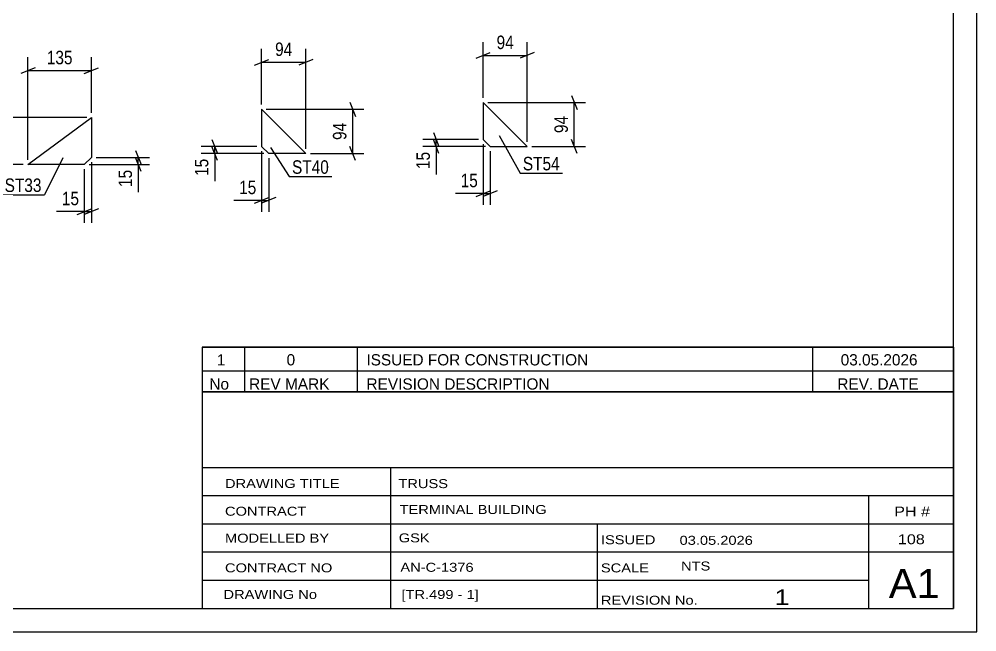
# Model space of a CAD drawing. Header units: millimetres. Extents: x 0 to 420, y 0 to 297.
# Drawn here: x 216 to 420, y 0 to 130.4 of the extents above; entities that cross this region are included whole.
import ezdxf

# ---------------------------------------------------------------- set-up
doc = ezdxf.new("R2010")
doc.units = ezdxf.units.MM
doc.styles.add('Arial Narrow', font='ARIALN.TTF', dxfattribs={"height": 0.2})

# ---------------------------------------------------------------- blocks, each defined once
blk = doc.blocks.new('Unknown-814761063-12353')
at = {"color": 7, "linetype": 'Continuous'}
for p, q in [((255, 60.55), (415, 60.55)), ((415, 60.55), (255, 60.55)), ((255, 60.55), (255, 55.55)), ((264, 60.55), (264, 55.55)), ((288, 60.55), (288, 55.55)), ((385, 60.55), (385, 55.55)), ((415, 60.55), (415, 55.55)), ((255, 55.55), (415, 55.55)), ((255, 55.55), (255, 51.05)), ((255, 55.55), (415, 55.55)), ((264, 55.55), (264, 51.05)), ((288, 55.55), (288, 51.05)), ((385, 55.55), (385, 51.05)), ((415, 55.55), (415, 51.05)), ((415, 51.05), (255, 51.05))]:
    blk.add_line(p, q, dxfattribs=at)
at = {"color": 7, "linetype": 'Continuous', "style": 'Arial Narrow'}
for s, height, width, p in [('1', 2.39, 1.196471, (258.16, 56.7)), ('0', 2.39, 1.196471, (273, 56.7)), ('ISSUED FOR CONSTRUCTION', 2.3861, 1.196471, (290, 56.7)), ('03.05.2026', 2.386, 1.196471, (391, 56.7)), ('No', 2.386, 1.2, (256.54, 51.55)), ('REV MARK', 2.386, 1.2, (265, 51.55)), ('REVISION DESCRIPTION', 2.3861, 1.2, (290, 51.55)), ('REV. DATE', 2.386, 1.2, (390.28, 51.55))]:
    blk.add_text(s, height=height, dxfattribs=dict(at, width=width)).set_placement(p)
blk = doc.blocks.new('Unknown-814761063-1133')
at = {"color": 5, "linetype": 'Continuous'}
for p, q in [((420, 0), (420, 297)), ((415, 5), (415, 292)), ((5, 5), (415, 5)), ((0, 0), (420, 0))]:
    blk.add_line(p, q, dxfattribs=at)
blk = doc.blocks.new('Unknown-814761063-12352')
at = {"color": 7, "linetype": 'Continuous'}
for p, q in [((255, 51.05), (255, 5)), ((255, 51.05), (415, 51.05)), ((415, 51), (415, 5)), ((255, 35), (415, 35)), ((295.14, 35), (295.14, 5)), ((255, 29), (415, 29)), ((397, 5.05), (397, 29.05)), ((255, 23), (415, 23)), ((339.14, 23), (339.14, 5)), ((255, 17), (415, 17)), ((255, 11), (397, 11)), ((255, 5), (415, 5))]:
    blk.add_line(p, q, dxfattribs=at)
at = {"color": 7, "style": 'Arial Narrow'}
for s, height, width, p in [('DRAWING TITLE', 1.9089, 1.425378, (259.88, 30.61)), ('TRUSS', 1.909, 1.425378, (296.81, 30.59)), ('CONTRACT', 1.909, 1.425378, (259.88, 24.71)), ('TERMINAL BUILDING', 1.9089, 1.425378, (297.06, 25.07)), ('MODELLED BY', 1.9089, 1.425378, (259.88, 18.98)), ('GSK', 1.909, 1.425378, (296.88, 19.04)), ('ISSUED', 1.909, 1.425378, (339.94, 18.64)), ('03.05.2026', 1.909, 1.425378, (356.69, 18.52)), ('CONTRACT NO', 1.9089, 1.425378, (259.88, 12.66)), ('AN-C-1376', 1.909, 1.425378, (297.23, 12.78)), ('SCALE', 1.909, 1.425378, (339.94, 12.65)), ('A1', 6.204, 1.25, (401.24, 7.2)), ('DRAWING No', 1.909, 1.425378, (259.56, 7)), ('[TR.499 - 1]', 1.9089, 1.425378, (297.46, 6.99)), ('1', 3.34, 1.5, (376.91, 5.68)), ('REVISION No.', 1.9089, 1.425378, (339.94, 5.77))]:
    blk.add_text(s, height=height, dxfattribs=dict(at, width=width)).set_placement(p)
at = {"color": 7, "linetype": 'Continuous', "style": 'Arial Narrow'}
for s, height, width, p in [('PH #', 2.1, 1.42538, (402.4, 24.55)), ('108', 2.1, 1.42538, (403.19, 18.65)), ('NTS', 1.909, 1.425378, (357, 13.05))]:
    blk.add_text(s, height=height, dxfattribs=dict(at, width=width)).set_placement(p)
blk = doc.blocks.new('Part-814761063-9948 - 9947')
at = {"color": 2, "linetype": 'Continuous'}
for p, q in [((217.92, 99.44), (231.42, 109.44)), ((231.42, 109.44), (231.42, 100.94)), ((231.42, 100.94), (229.92, 99.44)), ((229.92, 99.44), (217.92, 99.44))]:
    blk.add_line(p, q, dxfattribs=at)
blk = doc.blocks.new('Part-814761063-10139 - 10138')
at = {"color": 2, "linetype": 'Continuous'}
for p, q in [((267.68, 111.2), (277.08, 101.8)), ((267.68, 111.2), (267.68, 103.3)), ((267.68, 103.3), (269.18, 101.8)), ((277.08, 101.8), (269.18, 101.8))]:
    blk.add_line(p, q, dxfattribs=at)
blk = doc.blocks.new('Part-814761063-10205 - 10204')
at = {"color": 2, "linetype": 'Continuous'}
for p, q in [((324.25, 103.27), (314.85, 112.67)), ((314.85, 112.67), (314.85, 104.77)), ((314.85, 104.77), (316.35, 103.27)), ((316.35, 103.27), (324.25, 103.27))]:
    blk.add_line(p, q, dxfattribs=at)
blk = doc.blocks.new('StraightDimension-814761063-10334 - 9947')
at = {"color": 7, "linetype": 'Continuous'}
for p, q in [((217.92, 100.44), (217.92, 122.29)), ((231.42, 110.44), (231.42, 122.29)), ((219.42, 120.04), (216.42, 118.84)), ((217.92, 119.44), (231.42, 119.44)), ((229.92, 118.84), (232.92, 120.04))]:
    blk.add_line(p, q, dxfattribs=at)
at = {"color": 0}
blk.add_wipeout([(228.01, 120.19), (228.01, 124.39), (221.33, 124.39), (221.33, 120.19)], dxfattribs=at)
at = {"color": 3, "style": 'Arial Narrow'}
blk.add_text('135', height=2.863, dxfattribs=at).set_placement((221.93, 120.79))
blk = doc.blocks.new('StraightDimension-814761063-10326 - 9947')
at = {"color": 7, "linetype": 'Continuous'}
for p, q in [((207.32, 110.94), (208.52, 107.94)), ((230.42, 109.44), (205.07, 109.44)), ((207.92, 99.44), (207.92, 109.44)), ((208.52, 97.94), (207.32, 100.94)), ((216.92, 99.44), (205.07, 99.44))]:
    blk.add_line(p, q, dxfattribs=at)
at = {"color": 0}
blk.add_wipeout([(207.17, 107.78), (202.97, 107.78), (202.97, 101.1), (207.17, 101.1)], dxfattribs=at)
at = {"color": 3, "style": 'Arial Narrow'}
blk.add_text('100', height=2.863, rotation=90.0002, dxfattribs=at).set_placement((206.57, 101.7))
blk = doc.blocks.new('StraightDimension-814761063-10330 - 9947')
at = {"color": 7, "linetype": 'Continuous'}
for p, q in [((231.42, 99.94), (231.42, 87.04)), ((229.92, 98.44), (229.92, 87.04)), ((228.42, 88.84), (231.42, 90.04)), ((232.92, 90.04), (229.92, 88.84)), ((229.92, 89.44), (231.42, 89.44))]:
    blk.add_line(p, q, dxfattribs=at)
at = {"color": 0}
blk.add_wipeout([(229.39, 90.19), (229.39, 94.39), (224.54, 94.39), (224.54, 90.19)], dxfattribs=at)
at = {"color": 7, "linetype": 'Continuous'}
blk.add_line((229.92, 89.44), (224.01, 89.44), dxfattribs=at)
blk.add_line((229.92, 89.44), (224.01, 89.44), dxfattribs=at)
at = {"color": 3, "style": 'Arial Narrow'}
blk.add_text('15', height=2.863, dxfattribs=at).set_placement((225.14, 90.79))
blk = doc.blocks.new('StraightDimension-814761063-10322 - 9947')
at = {"color": 7, "linetype": 'Continuous'}
for p, q in [((240.82, 102.44), (242.02, 99.44)), ((232.42, 100.94), (243.82, 100.94)), ((242.02, 97.94), (240.82, 100.94)), ((241.42, 99.44), (241.42, 100.94)), ((230.92, 99.44), (243.82, 99.44))]:
    blk.add_line(p, q, dxfattribs=at)
at = {"color": 0}
blk.add_wipeout([(240.67, 98.92), (236.47, 98.92), (236.47, 94.06), (240.67, 94.06)], dxfattribs=at)
at = {"color": 7, "linetype": 'Continuous'}
blk.add_line((241.42, 99.44), (241.42, 93.54), dxfattribs=at)
blk.add_line((241.42, 99.44), (241.42, 93.54), dxfattribs=at)
at = {"color": 3, "style": 'Arial Narrow'}
blk.add_text('15', height=2.863, rotation=90.0002, dxfattribs=at).set_placement((240.07, 94.66))
blk = doc.blocks.new('StraightDimension-814761063-10486 - 10138')
at = {"color": 7, "linetype": 'Continuous'}
for p, q in [((257.08, 104.8), (258.28, 101.8)), ((266.68, 103.3), (254.83, 103.3)), ((258.28, 100.3), (257.08, 103.3)), ((257.68, 101.8), (257.68, 103.3)), ((268.18, 101.8), (254.83, 101.8))]:
    blk.add_line(p, q, dxfattribs=at)
at = {"color": 0}
blk.add_wipeout([(256.93, 101.27), (252.73, 101.27), (252.73, 96.42), (256.93, 96.42)], dxfattribs=at)
at = {"color": 7, "linetype": 'Continuous'}
blk.add_line((257.68, 101.8), (257.68, 95.89), dxfattribs=at)
blk.add_line((257.68, 101.8), (257.68, 95.89), dxfattribs=at)
at = {"color": 3, "style": 'Arial Narrow'}
blk.add_text('15', height=2.863, rotation=90.0002, dxfattribs=at).set_placement((256.33, 97.02))
blk = doc.blocks.new('StraightDimension-814761063-10478 - 10138')
at = {"color": 7, "linetype": 'Continuous'}
for p, q in [((267.68, 102.3), (267.68, 89.4)), ((269.18, 100.8), (269.18, 89.4)), ((266.18, 91.2), (269.18, 92.4)), ((270.68, 92.4), (267.68, 91.2)), ((267.68, 91.8), (269.18, 91.8))]:
    blk.add_line(p, q, dxfattribs=at)
at = {"color": 0}
blk.add_wipeout([(267.15, 92.55), (267.15, 96.75), (262.29, 96.75), (262.29, 92.55)], dxfattribs=at)
at = {"color": 7, "linetype": 'Continuous'}
blk.add_line((267.68, 91.8), (261.77, 91.8), dxfattribs=at)
blk.add_line((267.68, 91.8), (261.77, 91.8), dxfattribs=at)
at = {"color": 3, "style": 'Arial Narrow'}
blk.add_text('15', height=2.863, dxfattribs=at).set_placement((262.89, 93.15))
blk = doc.blocks.new('StraightDimension-814761063-10490 - 10138')
at = {"color": 7, "linetype": 'Continuous'}
for p, q in [((286.48, 112.7), (287.68, 109.7)), ((268.68, 111.2), (289.48, 111.2)), ((287.08, 101.8), (287.08, 111.2)), ((287.68, 100.3), (286.48, 103.3)), ((278.08, 101.8), (289.48, 101.8))]:
    blk.add_line(p, q, dxfattribs=at)
at = {"color": 0}
blk.add_wipeout([(286.33, 108.93), (282.13, 108.93), (282.13, 104.07), (286.33, 104.07)], dxfattribs=at)
at = {"color": 3, "style": 'Arial Narrow'}
blk.add_text('94', height=2.863, rotation=90.0002, dxfattribs=at).set_placement((285.73, 104.67))
blk = doc.blocks.new('StraightDimension-814761063-10482 - 10138')
at = {"color": 7, "linetype": 'Continuous'}
for p, q in [((267.68, 112.2), (267.68, 124.05)), ((277.08, 102.8), (277.08, 124.05)), ((266.18, 120.6), (269.18, 121.8)), ((267.68, 121.2), (277.08, 121.2)), ((278.58, 121.8), (275.58, 120.6))]:
    blk.add_line(p, q, dxfattribs=at)
at = {"color": 0}
blk.add_wipeout([(274.8, 121.95), (274.8, 126.15), (269.95, 126.15), (269.95, 121.95)], dxfattribs=at)
at = {"color": 3, "style": 'Arial Narrow'}
blk.add_text('94', height=2.863, dxfattribs=at).set_placement((270.55, 122.55))
blk = doc.blocks.new('StraightDimension-814761063-10578 - 10204')
at = {"color": 7, "linetype": 'Continuous'}
for p, q in [((304.25, 106.27), (305.45, 103.27)), ((313.85, 104.77), (302, 104.77)), ((305.45, 101.77), (304.25, 104.77)), ((304.85, 103.27), (304.85, 104.77)), ((315.35, 103.27), (302, 103.27))]:
    blk.add_line(p, q, dxfattribs=at)
at = {"color": 0}
blk.add_wipeout([(304.1, 102.74), (299.9, 102.74), (299.9, 97.89), (304.1, 97.89)], dxfattribs=at)
at = {"color": 7, "linetype": 'Continuous'}
blk.add_line((304.85, 103.27), (304.85, 97.36), dxfattribs=at)
blk.add_line((304.85, 103.27), (304.85, 97.36), dxfattribs=at)
at = {"color": 3, "style": 'Arial Narrow'}
blk.add_text('15', height=2.863, rotation=90.0002, dxfattribs=at).set_placement((303.5, 98.49))
blk = doc.blocks.new('StraightDimension-814761063-10570 - 10204')
at = {"color": 7, "linetype": 'Continuous'}
for p, q in [((314.85, 103.77), (314.85, 90.87)), ((316.35, 102.27), (316.35, 90.87)), ((313.35, 92.67), (316.35, 93.87)), ((317.85, 93.87), (314.85, 92.67)), ((314.85, 93.27), (316.35, 93.27))]:
    blk.add_line(p, q, dxfattribs=at)
at = {"color": 0}
blk.add_wipeout([(314.33, 94.02), (314.33, 98.22), (309.47, 98.22), (309.47, 94.02)], dxfattribs=at)
at = {"color": 7, "linetype": 'Continuous'}
blk.add_line((314.85, 93.27), (308.94, 93.27), dxfattribs=at)
blk.add_line((314.85, 93.27), (308.94, 93.27), dxfattribs=at)
at = {"color": 3, "style": 'Arial Narrow'}
blk.add_text('15', height=2.863, dxfattribs=at).set_placement((310.07, 94.62))
blk = doc.blocks.new('StraightDimension-814761063-10582 - 10204')
at = {"color": 7, "linetype": 'Continuous'}
for p, q in [((315.85, 112.67), (336.65, 112.67)), ((333.65, 114.17), (334.85, 111.17)), ((334.25, 103.27), (334.25, 112.67)), ((334.85, 101.77), (333.65, 104.77)), ((325.25, 103.27), (336.65, 103.27))]:
    blk.add_line(p, q, dxfattribs=at)
at = {"color": 0}
blk.add_wipeout([(333.5, 110.4), (329.3, 110.4), (329.3, 105.54), (333.5, 105.54)], dxfattribs=at)
at = {"color": 3, "style": 'Arial Narrow'}
blk.add_text('94', height=2.863, rotation=90.0002, dxfattribs=at).set_placement((332.9, 106.14))
blk = doc.blocks.new('StraightDimension-814761063-10574 - 10204')
at = {"color": 7, "linetype": 'Continuous'}
for p, q in [((314.85, 113.67), (314.85, 125.52)), ((324.25, 104.27), (324.25, 125.52)), ((313.35, 122.07), (316.35, 123.27)), ((314.85, 122.67), (324.25, 122.67)), ((325.75, 123.27), (322.75, 122.07))]:
    blk.add_line(p, q, dxfattribs=at)
at = {"color": 0}
blk.add_wipeout([(321.98, 123.42), (321.98, 127.62), (317.12, 127.62), (317.12, 123.42)], dxfattribs=at)
at = {"color": 3, "style": 'Arial Narrow'}
blk.add_text('94', height=2.863, dxfattribs=at).set_placement((317.72, 124.02))
blk = doc.blocks.new('Mark-814761063-10605 - 9947')
at = {"color": 0}
blk.add_wipeout([(220.81, 93.61), (220.81, 96.61), (212.95, 96.61), (212.95, 93.61)], dxfattribs=at)
blk.add_wipeout([(220.81, 93.61), (220.81, 96.61), (212.95, 96.61), (212.95, 93.61)], dxfattribs=at)
at = {"color": 30, "linetype": 'Continuous'}
for p in [(225.35, 100.87), (212.35, 93.01)]:
    blk.add_line(p, (221.41, 93.01), dxfattribs=at)
at = {"color": 3, "style": 'Arial Narrow'}
blk.add_text('ST33', height=2.863, dxfattribs=at).set_placement((212.95, 93.61))
blk = doc.blocks.new('Mark-814761063-10640 - 10138')
at = {"color": 0}
blk.add_wipeout([(282.01, 97.48), (282.01, 100.48), (274.15, 100.48), (274.15, 97.48)], dxfattribs=at)
blk.add_wipeout([(282.01, 97.48), (282.01, 100.48), (274.15, 100.48), (274.15, 97.48)], dxfattribs=at)
at = {"color": 30, "linetype": 'Continuous'}
for p, q in [((269.59, 103.08), (273.55, 96.88)), ((273.55, 96.88), (282.61, 96.88))]:
    blk.add_line(p, q, dxfattribs=at)
at = {"color": 3, "style": 'Arial Narrow'}
blk.add_text('ST40', height=2.863, dxfattribs=at).set_placement((274.15, 97.48))
blk = doc.blocks.new('Mark-814761063-10664 - 10204')
at = {"color": 0}
blk.add_wipeout([(331.16, 98.21), (331.16, 101.21), (323.31, 101.21), (323.31, 98.21)], dxfattribs=at)
blk.add_wipeout([(331.16, 98.21), (331.16, 101.21), (323.31, 101.21), (323.31, 98.21)], dxfattribs=at)
at = {"color": 30, "linetype": 'Continuous'}
for p, q in [((318.26, 105.62), (322.71, 97.61)), ((322.71, 97.61), (331.76, 97.61))]:
    blk.add_line(p, q, dxfattribs=at)
at = {"color": 3, "style": 'Arial Narrow'}
blk.add_text('ST54', height=2.863, dxfattribs=at).set_placement((323.31, 98.21))

msp = doc.modelspace()

# ---------------------------------------------------------------- block references
for name in ['Unknown-814761063-1133', 'Part-814761063-10205 - 10204', 'Part-814761063-10139 - 10138', 'Part-814761063-9948 - 9947', 'Unknown-814761063-12353', 'Unknown-814761063-12352']:
    msp.add_blockref(name, (0, 0))

# ---------------------------------------------------------------- next in the draw order: block references
for name in ['StraightDimension-814761063-10334 - 9947', 'StraightDimension-814761063-10578 - 10204', 'StraightDimension-814761063-10486 - 10138']:
    msp.add_blockref(name, (0, 0))

# ---------------------------------------------------------------- next in the draw order: block references
for name in ['StraightDimension-814761063-10326 - 9947', 'StraightDimension-814761063-10478 - 10138', 'StraightDimension-814761063-10570 - 10204']:
    msp.add_blockref(name, (0, 0))

# ---------------------------------------------------------------- next in the draw order: block references
for name in ['StraightDimension-814761063-10490 - 10138', 'StraightDimension-814761063-10582 - 10204', 'StraightDimension-814761063-10330 - 9947']:
    msp.add_blockref(name, (0, 0))

# ---------------------------------------------------------------- next in the draw order: block references
for name in ['StraightDimension-814761063-10574 - 10204', 'StraightDimension-814761063-10482 - 10138', 'StraightDimension-814761063-10322 - 9947', 'Mark-814761063-10605 - 9947']:
    msp.add_blockref(name, (0, 0))

# ---------------------------------------------------------------- next in the draw order: block references
for name in ['Mark-814761063-10664 - 10204', 'Mark-814761063-10640 - 10138']:
    msp.add_blockref(name, (0, 0))

doc.saveas('drawing.dxf')
